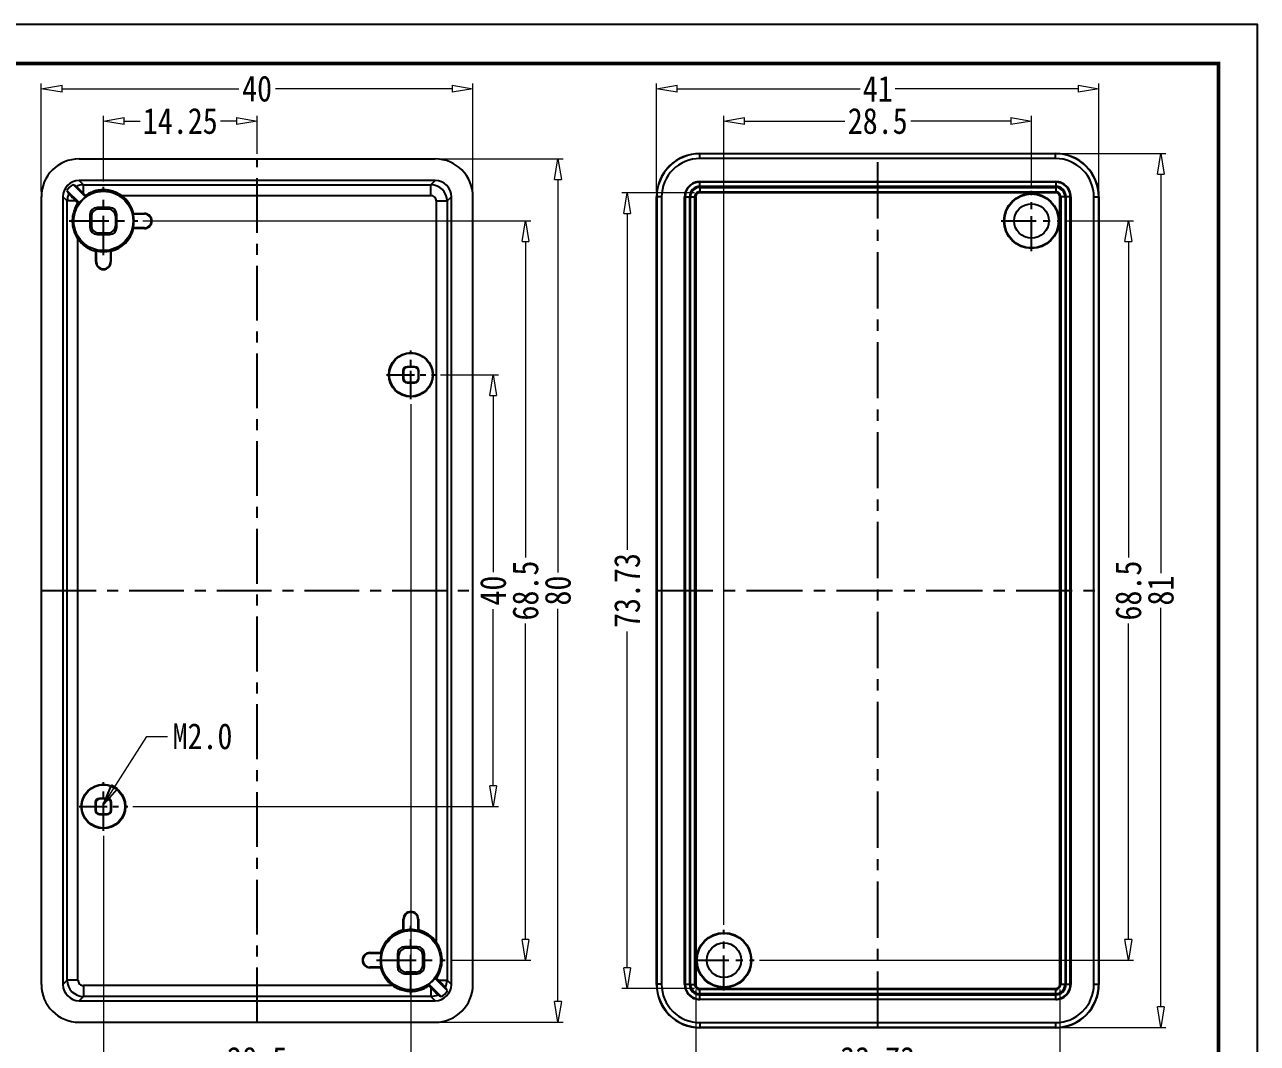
# Model space of a CAD drawing. Header units: millimetres. Extents: x 1055 to 1788, y -1993 to 204.
# Drawn here: x 1149.6 to 1263.8, y 109.8 to 204.2 of the extents above; entities that cross this region are included whole.
import ezdxf

# ---------------------------------------------------------------- set-up
doc = ezdxf.new("R2010")
doc.units = ezdxf.units.MM
doc.linetypes.add('CENTER', pattern=[50.8, 31.75, -6.35, 6.35, -6.35])
doc.layers.add('dim', color=3, linetype='Continuous', lineweight=9)
doc.layers.add('from', color=7, linetype='Continuous')
doc.styles.add('FFS', font='SIMFANG.TTF', dxfattribs={"width": 0.85})
doc.dimstyles.new('YanXiu', dxfattribs={"dimtxt": 2.5, "dimasz": 2.2, "dimexe": 1, "dimexo": 0.6, "dimgap": 0.66, "dimtad": 0, "dimzin": 9, "dimdsep": 46, "dimtxsty": 'FFS', "dimblk": 'CLOSEDBLANK', "dimcen": 0, "dimclrd": 256, "dimclre": 131, "dimclrt": 42, "dimazin": 0, "dimtfac": 1, "dimtofl": 0, "dimtmove": 0, "dimatfit": 3, "dimldrblk": 'CLOSEDBLANK', "dimfxl": 1, "dimlwd": 5, "dimlwe": 5, "dimarcsym": 0})

# ---------------------------------------------------------------- blocks, each defined once
blk = doc.blocks.new('_ClosedBlank')
at = {"color": 0, "linetype": 'ByBlock', "lineweight": -2}
for p, q in [((-1, 0.167), (0, 0)), ((-1, 0.167), (-1, -0.167)), ((0, 0), (-1, -0.167))]:
    blk.add_line(p, q, dxfattribs=at)
blk = doc.blocks.new('*D76')
at = {"layer": 'Defpoints', "color": 0}
for p in [(1187.61, 171.72, 0), (1192.98, 171.72), (1159.11, 131.72, 0)]:
    blk.add_point(p, dxfattribs=at)
at = {"layer": 'dim', "color": 131, "lineweight": 5}
for p, q in [((1188.09, 171.72), (1193.46, 171.72)), ((1159.59, 131.72), (1193.46, 131.72))]:
    blk.add_line(p, q, dxfattribs=at)
at = {"layer": 'dim', "lineweight": 5}
for p, q in [((1192.98, 169.8), (1192.98, 153.42)), ((1192.98, 133.64), (1192.98, 150.01))]:
    blk.add_line(p, q, dxfattribs=at)
at = {"layer": 'dim', "lineweight": 5, "xscale": 1.92, "yscale": 1.92, "zscale": 1.92}
for p, rotation in [((1192.98, 171.72), 90), ((1192.98, 131.72), 270)]:
    blk.add_blockref('_ClosedBlank', p, dxfattribs=dict(at, rotation=rotation))
at = {"layer": 'dim', "color": 42, "insert": (1192.98, 151.72), "char_height": 2.4, "attachment_point": 5, "rotation": 90, "style": 'FFS'}
blk.add_mtext('40', dxfattribs=at)
blk = doc.blocks.new('*D77')
at = {"layer": 'Defpoints', "color": 0}
for p in [(1160.03, 185.97, 0), (1195.98, 185.97), (1188.53, 117.47, 0)]:
    blk.add_point(p, dxfattribs=at)
at = {"layer": 'dim', "color": 131, "lineweight": 5}
for p, q in [((1160.51, 185.97), (1196.46, 185.97)), ((1189.01, 117.47), (1196.46, 117.47))]:
    blk.add_line(p, q, dxfattribs=at)
at = {"layer": 'dim', "lineweight": 5}
for p, q in [((1195.98, 184.05), (1195.98, 154.77)), ((1195.98, 119.39), (1195.98, 148.67))]:
    blk.add_line(p, q, dxfattribs=at)
at = {"layer": 'dim', "lineweight": 5, "xscale": 1.92, "yscale": 1.92, "zscale": 1.92}
for p, rotation in [((1195.98, 185.97), 90), ((1195.98, 117.47), 270)]:
    blk.add_blockref('_ClosedBlank', p, dxfattribs=dict(at, rotation=rotation))
at = {"layer": 'dim', "color": 42, "insert": (1195.98, 151.72), "char_height": 2.4, "attachment_point": 5, "rotation": 90, "style": 'FFS'}
blk.add_mtext('68.5', dxfattribs=at)
blk = doc.blocks.new('*D78')
at = {"layer": 'Defpoints', "color": 0}
for p in [(1187.61, 191.72, 0), (1198.98, 191.72), (1187.61, 111.72, 0)]:
    blk.add_point(p, dxfattribs=at)
at = {"layer": 'dim', "color": 131, "lineweight": 5}
for p, q in [((1188.09, 191.72), (1199.46, 191.72)), ((1188.09, 111.72), (1199.46, 111.72))]:
    blk.add_line(p, q, dxfattribs=at)
at = {"layer": 'dim', "lineweight": 5}
for p, q in [((1198.98, 189.8), (1198.98, 153.4)), ((1198.98, 113.64), (1198.98, 150.03))]:
    blk.add_line(p, q, dxfattribs=at)
at = {"layer": 'dim', "lineweight": 5, "xscale": 1.92, "yscale": 1.92, "zscale": 1.92}
for p, rotation in [((1198.98, 191.72), 90), ((1198.98, 111.72), 270)]:
    blk.add_blockref('_ClosedBlank', p, dxfattribs=dict(at, rotation=rotation))
at = {"layer": 'dim', "color": 42, "insert": (1198.98, 151.72), "char_height": 2.4, "attachment_point": 5, "rotation": 90, "style": 'FFS'}
blk.add_mtext('80', dxfattribs=at)
blk = doc.blocks.new('*D79')
at = {"layer": 'Defpoints', "color": 0}
for p in [(1171.1, 195.22), (1171.1, 191.72, 0), (1156.85, 189.15, 0)]:
    blk.add_point(p, dxfattribs=at)
at = {"layer": 'dim', "color": 131, "lineweight": 5}
for p, q in [((1156.85, 189.62), (1156.85, 195.7)), ((1171.1, 192.2), (1171.1, 195.7))]:
    blk.add_line(p, q, dxfattribs=at)
at = {"layer": 'dim', "lineweight": 5}
for p, q in [((1158.77, 195.22), (1160.25, 195.22)), ((1169.18, 195.22), (1167.71, 195.22))]:
    blk.add_line(p, q, dxfattribs=at)
at = {"layer": 'dim', "lineweight": 5, "xscale": 1.92, "yscale": 1.92, "zscale": 1.92, "rotation": 180}
blk.add_blockref('_ClosedBlank', (1156.85, 195.22), dxfattribs=at)
at = {"layer": 'dim', "lineweight": 5, "xscale": 1.92, "yscale": 1.92, "zscale": 1.92}
blk.add_blockref('_ClosedBlank', (1171.1, 195.22), dxfattribs=at)
at = {"layer": 'dim', "color": 42, "insert": (1163.98, 195.22), "char_height": 2.4, "attachment_point": 5, "style": 'FFS'}
blk.add_mtext('14.25', dxfattribs=at)
blk = doc.blocks.new('*D80')
at = {"layer": 'Defpoints', "color": 0}
for p in [(1191.1, 198.22), (1151.1, 188.22, 0), (1191.1, 188.22, 0)]:
    blk.add_point(p, dxfattribs=at)
at = {"layer": 'dim', "color": 131, "lineweight": 5}
for p, q in [((1151.1, 188.7), (1151.1, 198.7)), ((1191.1, 188.7), (1191.1, 198.7))]:
    blk.add_line(p, q, dxfattribs=at)
at = {"layer": 'dim', "lineweight": 5}
for p, q in [((1153.02, 198.22), (1169.4, 198.22)), ((1189.18, 198.22), (1172.81, 198.22))]:
    blk.add_line(p, q, dxfattribs=at)
at = {"layer": 'dim', "lineweight": 5, "xscale": 1.92, "yscale": 1.92, "zscale": 1.92, "rotation": 180}
blk.add_blockref('_ClosedBlank', (1151.1, 198.22), dxfattribs=at)
at = {"layer": 'dim', "lineweight": 5, "xscale": 1.92, "yscale": 1.92, "zscale": 1.92}
blk.add_blockref('_ClosedBlank', (1191.1, 198.22), dxfattribs=at)
at = {"layer": 'dim', "color": 42, "insert": (1171.1, 198.22), "char_height": 2.4, "attachment_point": 5, "style": 'FFS'}
blk.add_mtext('40', dxfattribs=at)
blk = doc.blocks.new('*D81')
at = {"layer": 'Defpoints', "color": 0}
for p in [(1185.35, 169.46, 0), (1156.85, 129.46, 0), (1185.35, 108.22)]:
    blk.add_point(p, dxfattribs=at)
at = {"layer": 'dim', "color": 131, "lineweight": 5}
for p, q in [((1185.35, 168.98), (1185.35, 107.74)), ((1156.85, 128.98), (1156.85, 107.74))]:
    blk.add_line(p, q, dxfattribs=at)
at = {"layer": 'dim', "lineweight": 5}
for p, q in [((1158.77, 108.22), (1168.04, 108.22)), ((1183.43, 108.22), (1174.16, 108.22))]:
    blk.add_line(p, q, dxfattribs=at)
at = {"layer": 'dim', "lineweight": 5, "xscale": 1.92, "yscale": 1.92, "zscale": 1.92, "rotation": 180}
blk.add_blockref('_ClosedBlank', (1156.85, 108.22), dxfattribs=at)
at = {"layer": 'dim', "lineweight": 5, "xscale": 1.92, "yscale": 1.92, "zscale": 1.92}
blk.add_blockref('_ClosedBlank', (1185.35, 108.22), dxfattribs=at)
at = {"layer": 'dim', "color": 42, "insert": (1171.1, 108.22), "char_height": 2.4, "attachment_point": 5, "style": 'FFS'}
blk.add_mtext('28.5', dxfattribs=at)
blk = doc.blocks.new('*D82')
at = {"layer": 'Defpoints', "color": 0}
for p in [(1211.76, 115.22, 0), (1245.49, 115.22, 0), (1245.49, 108.22)]:
    blk.add_point(p, dxfattribs=at)
at = {"layer": 'dim', "color": 131, "lineweight": 5}
for p, q in [((1211.76, 114.74), (1211.76, 107.74)), ((1245.49, 114.74), (1245.49, 107.74))]:
    blk.add_line(p, q, dxfattribs=at)
at = {"layer": 'dim', "lineweight": 5}
for p, q in [((1213.68, 108.22), (1224.88, 108.22)), ((1243.57, 108.22), (1232.37, 108.22))]:
    blk.add_line(p, q, dxfattribs=at)
at = {"layer": 'dim', "lineweight": 5, "xscale": 1.92, "yscale": 1.92, "zscale": 1.92, "rotation": 180}
blk.add_blockref('_ClosedBlank', (1211.76, 108.22), dxfattribs=at)
at = {"layer": 'dim', "lineweight": 5, "xscale": 1.92, "yscale": 1.92, "zscale": 1.92}
blk.add_blockref('_ClosedBlank', (1245.49, 108.22), dxfattribs=at)
at = {"layer": 'dim', "color": 42, "insert": (1228.62, 108.22), "char_height": 2.4, "attachment_point": 5, "style": 'FFS'}
blk.add_mtext('33.73', dxfattribs=at)
blk = doc.blocks.new('*D83')
at = {"layer": 'Defpoints', "color": 0}
for p in [(1205.4, 188.58), (1212.12, 188.58, 0), (1212.12, 114.85, 0)]:
    blk.add_point(p, dxfattribs=at)
at = {"layer": 'dim', "color": 131, "lineweight": 5}
for p, q in [((1211.64, 188.58), (1204.92, 188.58)), ((1211.64, 114.85), (1204.92, 114.85))]:
    blk.add_line(p, q, dxfattribs=at)
at = {"layer": 'dim', "lineweight": 5}
for p, q in [((1205.4, 186.66), (1205.4, 155.5)), ((1205.4, 116.77), (1205.4, 147.93))]:
    blk.add_line(p, q, dxfattribs=at)
at = {"layer": 'dim', "lineweight": 5, "xscale": 1.92, "yscale": 1.92, "zscale": 1.92}
for p, rotation in [((1205.4, 188.58), 90), ((1205.4, 114.85), 270)]:
    blk.add_blockref('_ClosedBlank', p, dxfattribs=dict(at, rotation=rotation))
at = {"layer": 'dim', "color": 42, "insert": (1205.4, 151.72), "char_height": 2.4, "attachment_point": 5, "rotation": 90, "style": 'FFS'}
blk.add_mtext('73.73', dxfattribs=at)
blk = doc.blocks.new('*D84')
at = {"layer": 'Defpoints', "color": 0}
for p in [(1245.68, 185.97, 0), (1251.86, 185.97), (1217.18, 117.47, 0)]:
    blk.add_point(p, dxfattribs=at)
at = {"layer": 'dim', "color": 131, "lineweight": 5}
for p, q in [((1246.16, 185.97), (1252.34, 185.97)), ((1217.66, 117.47), (1252.34, 117.47))]:
    blk.add_line(p, q, dxfattribs=at)
at = {"layer": 'dim', "lineweight": 5}
for p, q in [((1251.86, 184.05), (1251.86, 154.77)), ((1251.86, 119.39), (1251.86, 148.67))]:
    blk.add_line(p, q, dxfattribs=at)
at = {"layer": 'dim', "lineweight": 5, "xscale": 1.92, "yscale": 1.92, "zscale": 1.92}
for p, rotation in [((1251.86, 185.97), 90), ((1251.86, 117.47), 270)]:
    blk.add_blockref('_ClosedBlank', p, dxfattribs=dict(at, rotation=rotation))
at = {"layer": 'dim', "color": 42, "insert": (1251.86, 151.72), "char_height": 2.4, "attachment_point": 5, "rotation": 90, "style": 'FFS'}
blk.add_mtext('68.5', dxfattribs=at)
blk = doc.blocks.new('*D85')
at = {"layer": 'Defpoints', "color": 0}
for p in [(1245.12, 192.22, 0), (1254.86, 192.22), (1245.12, 111.22, 0)]:
    blk.add_point(p, dxfattribs=at)
at = {"layer": 'dim', "color": 131, "lineweight": 5}
for p, q in [((1245.6, 192.22), (1255.34, 192.22)), ((1245.6, 111.22), (1255.34, 111.22))]:
    blk.add_line(p, q, dxfattribs=at)
at = {"layer": 'dim', "lineweight": 5}
for p, q in [((1254.86, 190.3), (1254.86, 153.32)), ((1254.86, 113.14), (1254.86, 150.11))]:
    blk.add_line(p, q, dxfattribs=at)
at = {"layer": 'dim', "lineweight": 5, "xscale": 1.92, "yscale": 1.92, "zscale": 1.92}
for p, rotation in [((1254.86, 192.22), 90), ((1254.86, 111.22), 270)]:
    blk.add_blockref('_ClosedBlank', p, dxfattribs=dict(at, rotation=rotation))
at = {"layer": 'dim', "color": 42, "insert": (1254.86, 151.72), "char_height": 2.4, "attachment_point": 5, "rotation": 90, "style": 'FFS'}
blk.add_mtext('81', dxfattribs=at)
blk = doc.blocks.new('*D86')
at = {"layer": 'Defpoints', "color": 0}
for p in [(1214.37, 195.22), (1242.87, 188.77), (1214.37, 120.27)]:
    blk.add_point(p, dxfattribs=at)
at = {"layer": 'dim', "color": 131, "lineweight": 5}
for p, q in [((1214.37, 120.75), (1214.37, 195.7)), ((1242.87, 189.25), (1242.87, 195.7))]:
    blk.add_line(p, q, dxfattribs=at)
at = {"layer": 'dim', "lineweight": 5}
for p, q in [((1216.29, 195.22), (1225.56, 195.22)), ((1240.95, 195.22), (1231.68, 195.22))]:
    blk.add_line(p, q, dxfattribs=at)
at = {"layer": 'dim', "lineweight": 5, "xscale": 1.92, "yscale": 1.92, "zscale": 1.92, "rotation": 180}
blk.add_blockref('_ClosedBlank', (1214.37, 195.22), dxfattribs=at)
at = {"layer": 'dim', "lineweight": 5, "xscale": 1.92, "yscale": 1.92, "zscale": 1.92}
blk.add_blockref('_ClosedBlank', (1242.87, 195.22), dxfattribs=at)
at = {"layer": 'dim', "color": 42, "insert": (1228.62, 195.22), "char_height": 2.4, "attachment_point": 5, "style": 'FFS'}
blk.add_mtext('28.5', dxfattribs=at)
blk = doc.blocks.new('*D87')
at = {"layer": 'Defpoints', "color": 0}
for p in [(1208.12, 198.22), (1208.12, 188.22, 0), (1249.12, 188.22, 0)]:
    blk.add_point(p, dxfattribs=at)
at = {"layer": 'dim', "color": 131, "lineweight": 5}
for p, q in [((1208.12, 188.7), (1208.12, 198.7)), ((1249.12, 188.7), (1249.12, 198.7))]:
    blk.add_line(p, q, dxfattribs=at)
at = {"layer": 'dim', "lineweight": 5}
for p, q in [((1210.04, 198.22), (1227, 198.22)), ((1247.2, 198.22), (1230.25, 198.22))]:
    blk.add_line(p, q, dxfattribs=at)
at = {"layer": 'dim', "lineweight": 5, "xscale": 1.92, "yscale": 1.92, "zscale": 1.92, "rotation": 180}
blk.add_blockref('_ClosedBlank', (1208.12, 198.22), dxfattribs=at)
at = {"layer": 'dim', "lineweight": 5, "xscale": 1.92, "yscale": 1.92, "zscale": 1.92}
blk.add_blockref('_ClosedBlank', (1249.12, 198.22), dxfattribs=at)
at = {"layer": 'dim', "color": 42, "insert": (1228.62, 198.22), "char_height": 2.4, "attachment_point": 5, "style": 'FFS'}
blk.add_mtext('41', dxfattribs=at)

msp = doc.modelspace()

# ---------------------------------------------------------------- linework, layer by layer
at = {"color": 7, "linetype": 'Continuous'}
for p, q in [((1212.124, 192.217), (1245.124, 192.217)), ((1212.142, 192.199), (1212.124, 192.217)), ((1245.106, 192.199), (1212.142, 192.199)), ((1212.142, 191.749), (1212.142, 192.199)), ((1245.124, 192.217), (1245.106, 192.199)), ((1245.106, 191.749), (1245.106, 192.199)), ((1154.601, 191.717), (1187.608, 191.717)), ((1245.106, 191.749), (1212.142, 191.749)), ((1187.604, 189.715), (1154.605, 189.715)), ((1155, 189.32), (1154.605, 189.715)), ((1187.209, 189.32), (1187.604, 189.715)), ((1153.478, 188.784), (1154.626, 187.636)), ((1155.185, 188.195), (1154.037, 189.343)), ((1155, 189.32), (1187.209, 189.32)), ((1155, 188.528), (1155, 189.32)), ((1187.209, 188.321), (1187.209, 189.32)), ((1212.124, 188.674), (1245.124, 188.674)), ((1212.125, 189.615), (1245.124, 189.615)), ((1212.125, 189.166), (1212.125, 189.615)), ((1245.124, 189.566), (1212.125, 189.566)), ((1245.124, 189.166), (1212.125, 189.166)), ((1212.125, 189.074), (1245.124, 189.074)), ((1212.125, 189.074), (1212.125, 188.582)), ((1245.124, 188.582), (1212.125, 188.582)), ((1245.124, 189.615), (1245.124, 189.166)), ((1245.124, 189.074), (1245.124, 188.582)), ((1151.105, 115.213), (1151.105, 188.22)), ((1153.107, 188.216), (1153.107, 115.217)), ((1153.501, 187.821), (1153.107, 188.216)), ((1154.293, 187.821), (1153.501, 187.821)), ((1153.501, 115.612), (1153.501, 187.821)), ((1158.53, 188.321), (1187.209, 188.321)), ((1187.709, 187.821), (1188.708, 187.821)), ((1187.709, 187.821), (1187.709, 119.142)), ((1188.708, 187.821), (1189.103, 188.216)), ((1188.708, 187.821), (1188.708, 115.612)), ((1189.103, 115.217), (1189.103, 188.216)), ((1191.105, 115.213), (1191.105, 188.22)), ((1208.124, 115.216), (1208.124, 188.217)), ((1208.142, 188.199), (1208.124, 188.217)), ((1208.592, 188.199), (1208.142, 188.199)), ((1208.142, 188.199), (1208.142, 115.234)), ((1208.592, 188.199), (1208.592, 115.234)), ((1210.726, 188.216), (1211.175, 188.216)), ((1210.726, 115.217), (1210.726, 188.216)), ((1210.775, 188.216), (1210.775, 115.217)), ((1211.175, 188.216), (1211.175, 115.217)), ((1211.267, 188.216), (1211.759, 188.216)), ((1211.267, 115.217), (1211.267, 188.216)), ((1211.667, 115.217), (1211.667, 188.216)), ((1211.759, 188.216), (1211.759, 115.217)), ((1245.981, 188.216), (1245.489, 188.216)), ((1245.489, 115.217), (1245.489, 188.216)), ((1245.582, 188.216), (1245.582, 115.217)), ((1245.981, 188.216), (1245.981, 115.217)), ((1246.522, 188.216), (1246.074, 188.216)), ((1246.074, 115.217), (1246.074, 188.216)), ((1246.473, 115.217), (1246.473, 188.216)), ((1246.522, 188.216), (1246.522, 115.217)), ((1248.656, 188.199), (1249.106, 188.199)), ((1248.656, 115.234), (1248.656, 188.199)), ((1249.124, 188.217), (1249.106, 188.199)), ((1249.106, 115.234), (1249.106, 188.199)), ((1249.124, 188.217), (1249.124, 115.216)), ((1155.605, 186.552), (1155.605, 185.381)), ((1155.605, 186.552), (1155.744, 186.413)), ((1155.744, 186.413), (1155.744, 185.521)), ((1157.44, 187.217), (1156.269, 187.217)), ((1156.269, 187.217), (1156.409, 187.077)), ((1156.409, 187.077), (1157.301, 187.077)), ((1157.44, 187.217), (1157.301, 187.077)), ((1158.105, 186.552), (1157.965, 186.413)), ((1157.965, 186.413), (1157.965, 185.521)), ((1158.105, 185.381), (1158.105, 186.552)), ((1159.616, 186.617), (1160.652, 186.617)), ((1159.658, 186.669), (1160.652, 186.669)), ((1160.652, 186.617), (1160.652, 186.669)), ((1155.605, 185.381), (1155.744, 185.521)), ((1158.105, 185.381), (1157.965, 185.521)), ((1160.652, 185.317), (1159.616, 185.317)), ((1160.652, 185.264), (1159.658, 185.264)), ((1160.652, 185.317), (1160.652, 185.264)), ((1154.5, 115.612), (1154.5, 184.291)), ((1156.269, 184.717), (1156.409, 184.856)), ((1156.269, 184.717), (1157.44, 184.717)), ((1156.409, 184.856), (1157.301, 184.856)), ((1157.44, 184.717), (1157.301, 184.856)), ((1156.152, 182.169), (1156.152, 183.164)), ((1156.205, 182.169), (1156.205, 183.205)), ((1157.505, 183.205), (1157.505, 182.169)), ((1157.557, 183.164), (1157.557, 182.169)), ((1156.152, 182.169), (1156.205, 182.169)), ((1157.557, 182.169), (1157.505, 182.169)), ((1184.605, 172.068), (1184.657, 172.016)), ((1184.605, 172.068), (1184.605, 171.365)), ((1184.605, 171.365), (1184.657, 171.418)), ((1184.657, 172.016), (1184.657, 171.418)), ((1185.003, 172.467), (1185.056, 172.414)), ((1185.706, 172.467), (1185.003, 172.467)), ((1185.654, 172.414), (1185.056, 172.414)), ((1185.706, 172.467), (1185.654, 172.414)), ((1186.105, 172.068), (1186.052, 172.016)), ((1186.052, 171.418), (1186.052, 172.016)), ((1186.105, 171.365), (1186.052, 171.418)), ((1186.105, 171.365), (1186.105, 172.068)), ((1185.003, 170.967), (1185.056, 171.019)), ((1185.003, 170.967), (1185.706, 170.967)), ((1185.056, 171.019), (1185.654, 171.019)), ((1185.706, 170.967), (1185.654, 171.019)), ((1156.105, 132.068), (1156.105, 131.365)), ((1156.105, 132.068), (1156.157, 132.016)), ((1156.105, 131.365), (1156.157, 131.418)), ((1156.157, 132.016), (1156.157, 131.418)), ((1157.206, 132.467), (1156.503, 132.467)), ((1156.503, 132.467), (1156.556, 132.414)), ((1157.154, 132.414), (1156.556, 132.414)), ((1157.206, 132.467), (1157.154, 132.414)), ((1157.605, 132.068), (1157.552, 132.016)), ((1157.552, 131.418), (1157.552, 132.016)), ((1157.605, 131.365), (1157.552, 131.418)), ((1157.605, 131.365), (1157.605, 132.068)), ((1156.503, 130.967), (1156.556, 131.019)), ((1156.503, 130.967), (1157.206, 130.967)), ((1156.556, 131.019), (1157.154, 131.019)), ((1157.206, 130.967), (1157.154, 131.019)), ((1184.652, 120.27), (1184.652, 121.264)), ((1184.705, 121.264), (1184.652, 121.264)), ((1184.705, 120.228), (1184.705, 121.264)), ((1186.005, 121.264), (1186.005, 120.228)), ((1186.005, 121.264), (1186.057, 121.264)), ((1186.057, 121.264), (1186.057, 120.27)), ((1181.557, 118.117), (1181.557, 118.169)), ((1181.557, 118.169), (1182.552, 118.169)), ((1181.557, 118.117), (1182.593, 118.117)), ((1184.105, 118.052), (1184.105, 116.881)), ((1184.105, 118.052), (1184.244, 117.913)), ((1184.244, 117.021), (1184.244, 117.913)), ((1184.769, 118.717), (1184.909, 118.577)), ((1185.94, 118.717), (1184.769, 118.717)), ((1185.801, 118.577), (1184.909, 118.577)), ((1185.94, 118.717), (1185.801, 118.577)), ((1186.605, 118.052), (1186.465, 117.913)), ((1186.465, 117.021), (1186.465, 117.913)), ((1186.605, 116.881), (1186.605, 118.052)), ((1181.557, 116.817), (1181.557, 116.764)), ((1182.593, 116.817), (1181.557, 116.817)), ((1182.552, 116.764), (1181.557, 116.764)), ((1184.105, 116.881), (1184.244, 117.021)), ((1186.605, 116.881), (1186.465, 117.021)), ((1153.501, 115.612), (1153.107, 115.217)), ((1154.5, 115.612), (1153.501, 115.612)), ((1184.769, 116.217), (1184.909, 116.356)), ((1184.769, 116.217), (1185.94, 116.217)), ((1185.801, 116.356), (1184.909, 116.356)), ((1185.94, 116.217), (1185.801, 116.356)), ((1188.731, 114.649), (1187.583, 115.797)), ((1187.916, 115.612), (1188.708, 115.612)), ((1188.708, 115.612), (1189.103, 115.217)), ((1155, 115.112), (1155, 114.113)), ((1183.679, 115.112), (1155, 115.112)), ((1187.024, 115.238), (1188.172, 114.09)), ((1187.209, 114.905), (1187.209, 114.113)), ((1208.124, 115.216), (1208.142, 115.234)), ((1208.592, 115.234), (1208.142, 115.234)), ((1211.175, 115.217), (1210.726, 115.217)), ((1211.267, 115.217), (1211.759, 115.217)), ((1212.125, 114.359), (1212.125, 114.851)), ((1212.125, 114.851), (1245.124, 114.851)), ((1245.124, 114.759), (1212.125, 114.759)), ((1245.124, 114.359), (1212.125, 114.359)), ((1212.125, 113.819), (1212.125, 114.267)), ((1212.125, 114.267), (1245.124, 114.267)), ((1245.124, 114.359), (1245.124, 114.851)), ((1245.124, 113.819), (1245.124, 114.267)), ((1245.981, 115.217), (1245.489, 115.217)), ((1246.522, 115.217), (1246.074, 115.217)), ((1248.656, 115.234), (1249.106, 115.234)), ((1249.106, 115.234), (1249.124, 115.216)), ((1155, 114.113), (1154.605, 113.718)), ((1154.605, 113.718), (1187.604, 113.718)), ((1187.209, 114.113), (1155, 114.113)), ((1187.209, 114.113), (1187.604, 113.718)), ((1212.125, 113.867), (1245.124, 113.867)), ((1245.124, 113.819), (1212.125, 113.819)), ((1154.601, 111.717), (1187.608, 111.717)), ((1212.124, 111.217), (1212.142, 111.234)), ((1245.124, 111.217), (1212.124, 111.217)), ((1212.142, 111.684), (1212.142, 111.234)), ((1212.142, 111.684), (1245.106, 111.684)), ((1212.142, 111.234), (1245.106, 111.234)), ((1245.106, 111.684), (1245.106, 111.234)), ((1245.106, 111.234), (1245.124, 111.217))]:
    msp.add_line(p, q, dxfattribs=at)
at = {"color": 1, "linetype": 'CENTER', "ltscale": 0.164}
for p, q in [((1228.624, 111.217, 0), (1228.624, 192.217, 0)), ((1208.124, 151.717, 0), (1249.124, 151.717, 0))]:
    msp.add_line(p, q, dxfattribs=at)
at = {"color": 1, "linetype": 'CENTER', "ltscale": 0.16}
for p, q in [((1171.105, 111.717, 0), (1171.105, 191.717, 0)), ((1151.105, 151.717, 0), (1191.105, 151.717, 0))]:
    msp.add_line(p, q, dxfattribs=at)
at = {"color": 1, "linetype": 'CENTER', "ltscale": 0.115586}
for p, q in [((1156.855, 182.788, 0), (1156.855, 189.145, 0)), ((1153.676, 185.967, 0), (1160.033, 185.967, 0)), ((1185.355, 114.288, 0), (1185.355, 120.645, 0)), ((1182.176, 117.467, 0), (1188.533, 117.467, 0))]:
    msp.add_line(p, q, dxfattribs=at)
at = {"color": 1, "linetype": 'CENTER', "ltscale": 0.102095}
for p, q in [((1242.874, 183.159, 0), (1242.874, 188.774, 0)), ((1240.067, 185.967, 0), (1245.682, 185.967, 0)), ((1214.374, 114.659, 0), (1214.374, 120.274, 0)), ((1211.567, 117.467, 0), (1217.182, 117.467, 0))]:
    msp.add_line(p, q, dxfattribs=at)
at = {"color": 1, "linetype": 'CENTER', "ltscale": 0.082095}
for p, q in [((1185.355, 169.459, 0), (1185.355, 173.974, 0)), ((1183.097, 171.717, 0), (1187.612, 171.717, 0)), ((1156.855, 129.459, 0), (1156.855, 133.974, 0)), ((1154.597, 131.717, 0), (1159.112, 131.717, 0))]:
    msp.add_line(p, q, dxfattribs=at)
at = {"color": 7, "linetype": 'Continuous'}
for centre, radius in [((1156.855, 185.967), 2.75), ((1242.874, 185.967), 2.552), ((1242.874, 185.967), 2.5), ((1242.874, 185.967), 1.6), ((1185.355, 171.717), 2.052), ((1185.355, 171.717), 2), ((1156.855, 131.717), 2.052), ((1156.855, 131.717), 2), ((1185.355, 117.467), 2.75), ((1214.374, 117.467), 2.552), ((1214.374, 117.467), 2.5), ((1214.374, 117.467), 1.6)]:
    msp.add_circle(centre, radius, dxfattribs=at)
for centre, radius, start, end in [((1212.124, 188.217), 4, 89.99987, 180.00013), ((1212.142, 188.199), 4, 89.99979, 180.00021), ((1245.107, 188.199), 4, 359.99979, 90.00021), ((1245.124, 188.217), 4, 359.99987, 90.00013), ((1212.142, 188.199), 3.55, 89.99914, 180.00083), ((1245.107, 188.199), 3.55, 359.99917, 90.00086), ((1155.002, 187.82), 1.5, 90.0684, 116.20675), ((1075.737, 108.853), 112.387, 45.00761, 45.14867), ((1187.207, 187.819), 1.501, 0.07443, 89.92015), ((1212.124, 188.217), 1.398, 89.97957, 180.02043), ((1212.124, 188.217), 1.349, 89.97575, 180.02527), ((1212.124, 188.217), 0.949, 89.96569, 180.03437), ((1212.124, 188.217), 0.857, 89.9681, 180.0318), ((1212.124, 188.217), 0.457, 89.97667, 180.05626), ((1245.124, 188.217), 1.398, 359.97957, 90.02043), ((1245.124, 188.217), 1.349, 359.97575, 90.02527), ((1245.124, 188.217), 0.949, 359.96569, 90.03437), ((1245.124, 188.217), 0.857, 359.9681, 90.03181), ((1245.124, 188.217), 0.457, 359.97667, 90.05626), ((1155.002, 187.819), 1.5, 153.79438, 179.92505), ((1233.967, 267.083), 112.384, 224.85133, 224.99239), ((1155.249, 178.916), 8.743, 94.08436, 94.9865), ((1156.855, 185.967), 2.785, 126.84031, 143.15969), ((1163.905, 187.573), 8.743, 175.0135, 175.91564), ((1156.855, 185.967), 2.89, 14.0674, 54.55782), ((1187.209, 187.821), 0.499, 359.98027, 90.01976), ((1152.363, 192.361), 9.252, 321.62251, 322.03499), ((1156.855, 185.967), 2.837, 346.75632, 13.24368), ((1160.652, 185.967), 0.702, 270, 90), ((1160.652, 185.967), 0.65, 270, 90), ((1156.855, 185.967), 2.89, 284.0674, 345.9326), ((1152.341, 179.555), 9.281, 37.96563, 38.37686), ((1156.855, 185.967), 2.89, 215.44218, 255.9326), ((1150.443, 190.48), 9.281, 307.96563, 308.37686), ((1156.855, 185.967), 2.837, 256.75632, 283.24368), ((1163.249, 190.458), 9.252, 231.62251, 232.03499), ((1156.855, 182.169), 0.702, 180, 0), ((1156.855, 182.169), 0.65, 180, 0), ((1185.355, 121.264), 0.702, 0, 180), ((1185.355, 121.264), 0.65, 0, 180), ((1185.355, 117.467), 2.89, 104.0674, 165.9326), ((1178.96, 112.975), 9.252, 51.62251, 52.03499), ((1185.355, 117.467), 2.837, 76.75632, 103.24368), ((1191.766, 112.953), 9.281, 127.96563, 128.37686), ((1185.355, 117.467), 2.89, 35.44218, 75.9326), ((1181.557, 117.467), 0.702, 90, 270), ((1181.557, 117.467), 0.65, 90, 270), ((1185.355, 117.467), 2.837, 166.75632, 193.24368), ((1189.868, 123.878), 9.281, 217.96563, 218.37686), ((1189.846, 111.072), 9.252, 141.62251, 142.03499), ((1185.355, 117.467), 2.89, 194.0674, 234.55782), ((1155.002, 115.614), 1.501, 180.07444, 269.92014), ((1155, 115.612), 0.499, 179.97916, 270.02084), ((1185.355, 117.467), 2.785, 306.84031, 323.15969), ((1186.961, 124.517), 8.743, 274.08436, 274.9865), ((1108.242, 36.35), 112.384, 44.85133, 44.99239), ((1187.208, 115.614), 1.5, 333.79438, 359.92505), ((1178.304, 115.86), 8.743, 355.0135, 355.91564), ((1266.472, 194.58), 112.386, 225.00761, 225.14867), ((1187.207, 115.613), 1.5, 270.0684, 296.20675), ((1212.124, 115.216), 4, 179.99987, 270.00013), ((1212.142, 115.234), 4, 179.99979, 270.00021), ((1212.142, 115.234), 3.55, 179.99917, 270.00086), ((1212.124, 115.217), 1.398, 179.97957, 270.02043), ((1212.124, 115.216), 1.349, 179.97575, 270.02527), ((1212.124, 115.216), 0.949, 179.96569, 270.03437), ((1212.124, 115.217), 0.857, 179.9681, 270.0318), ((1212.124, 115.216), 0.457, 179.97559, 270.05733), ((1245.107, 115.234), 3.55, 269.99914, 0.00083), ((1245.107, 115.234), 4, 269.99979, 0.00021), ((1245.124, 115.216), 0.457, 269.97668, 0.05627), ((1245.124, 115.217), 0.857, 269.9681, 0.03181), ((1245.124, 115.216), 0.949, 269.96569, 0.03437), ((1245.124, 115.216), 1.349, 269.97575, 0.02527), ((1245.124, 115.217), 1.398, 269.97957, 0.02043), ((1245.124, 115.216), 4, 269.99987, 0.00013)]:
    msp.add_arc(centre, radius, start, end, dxfattribs=at)
for centre, major_axis, ratio, start_param, end_param in [((1154.608, 188.213), (2.48, -2.48), 0.9980992, 2.3571458, 3.9260395), ((1187.601, 188.213), (-2.48, -2.48), 0.9980992, 2.3571458, 3.9260395), ((1154.608, 188.213), (1.063, -1.063), 0.9980992, 2.3571458, 3.9260395), ((1187.601, 188.213), (-1.063, -1.063), 0.9980992, 2.3571458, 3.9260395), ((1154.783, 188.039), (1.063, -1.063), 0.9980992, 2.8749305, 3.4082548), ((1153.794, 189.027), (-2.873, 4.925), 0.0693471, 1.5796967, 1.6412725), ((1153.794, 189.027), (-4.925, 2.873), 0.0693471, -1.6412724, -1.5796967), ((1156.269, 186.552), (-0.47, 0.47), 0.9996955, -0.7852459, 0.7852459), ((1156.409, 186.412), (-0.47, 0.47), 0.9996955, -0.7852459, 0.7852459), ((1157.3, 186.412), (0.47, 0.47), 0.9996955, -0.7852459, 0.7852459), ((1157.44, 186.552), (0.47, 0.47), 0.9996955, -0.7852459, 0.7852459), ((1156.269, 185.381), (-0.47, -0.47), 0.9996955, -0.7852459, 0.7852459), ((1156.409, 185.521), (-0.47, -0.47), 0.9996955, -0.7852459, 0.7852459), ((1157.3, 185.521), (0.47, -0.47), 0.9996955, -0.7852459, 0.7852459), ((1157.44, 185.381), (-0.47, 0.47), 0.9996955, -3.9268385, -2.3563468), ((1185.003, 172.068), (-0.282, 0.282), 0.9996955, -0.7852459, 0.7852459), ((1185.056, 172.015), (-0.282, 0.282), 0.9996955, -0.7852459, 0.7852459), ((1185.056, 171.418), (-0.282, -0.282), 0.9996955, -0.7852459, 0.7852459), ((1185.653, 172.015), (0.282, 0.282), 0.9996955, -0.7852459, 0.7852459), ((1185.653, 171.418), (0.282, -0.282), 0.9996955, -0.7852459, 0.7852459), ((1185.706, 172.068), (0.282, 0.282), 0.9996955, -0.7852459, 0.7852459), ((1185.003, 171.365), (0.282, 0.282), 0.9996955, 2.3563468, 3.9268385), ((1185.706, 171.365), (-0.282, 0.282), 0.9996955, -3.9268385, -2.3563468), ((1156.503, 132.068), (-0.282, 0.282), 0.9996955, -0.7852459, 0.7852459), ((1156.556, 132.015), (-0.282, 0.282), 0.9996955, -0.7852459, 0.7852459), ((1156.556, 131.418), (-0.282, -0.282), 0.9996955, -0.7852459, 0.7852459), ((1157.153, 132.015), (0.282, 0.282), 0.9996955, -0.7852459, 0.7852459), ((1157.153, 131.418), (0.282, -0.282), 0.9996955, -0.7852459, 0.7852459), ((1157.206, 132.068), (0.282, 0.282), 0.9996955, -0.7852459, 0.7852459), ((1156.503, 131.365), (0.282, 0.282), 0.9996955, 2.3563468, 3.9268385), ((1157.206, 131.365), (-0.282, 0.282), 0.9996955, -3.9268385, -2.3563468), ((1184.769, 118.052), (-0.47, 0.47), 0.9996955, -0.7852459, 0.7852459), ((1184.909, 117.912), (-0.47, 0.47), 0.9996955, -0.7852459, 0.7852459), ((1185.8, 117.912), (0.47, 0.47), 0.9996955, -0.7852459, 0.7852459), ((1185.94, 118.052), (-0.47, -0.47), 0.9996955, -3.9268385, -2.3563468), ((1184.769, 116.881), (-0.47, -0.47), 0.9996955, -0.7852459, 0.7852459), ((1184.909, 117.021), (-0.47, -0.47), 0.9996955, -0.7852459, 0.7852459), ((1185.8, 117.021), (0.47, -0.47), 0.9996955, -0.7852459, 0.7852459), ((1185.94, 116.881), (-0.47, 0.47), 0.9996955, -3.9268385, -2.3563468), ((1154.608, 115.22), (2.48, 2.48), 0.9980992, 2.3571458, 3.9260395), ((1154.608, 115.22), (1.063, 1.063), 0.9980992, 2.3571458, 3.9260395), ((1187.601, 115.22), (-1.063, 1.063), 0.9980992, 2.3571458, 3.9260395), ((1187.601, 115.22), (-2.48, 2.48), 0.9980992, 2.3571458, 3.9260395), ((1188.415, 114.406), (-4.925, 2.873), 0.0693471, 1.5003202, 1.561896), ((1187.427, 115.395), (-1.063, 1.063), 0.9980992, 2.8749305, 3.4082548), ((1188.415, 114.406), (-2.873, 4.925), 0.0693471, -1.561896, -1.5003202)]:
    msp.add_ellipse(centre, major_axis=major_axis, ratio=ratio, start_param=start_param, end_param=end_param, dxfattribs=at)
for points, start_tangent, end_tangent in [([(1155, 188.528), (1154.837, 188.689), (1154.665, 188.859), (1154.504, 189.015), (1154.39, 189.122), (1154.339, 189.166)], (-0.7089463, 0.7052624), (-0.861251, 0.5081799)), ([(1156.855, 188.854), (1156.633, 188.845), (1156.413, 188.82), (1156.197, 188.778), (1155.985, 188.721), (1155.778, 188.647), (1155.576, 188.558), (1155.382, 188.453), (1155.196, 188.333)], (-1, 0), (-0.8188608, -0.5739922)), ([(1158.53, 188.321), (1158.315, 188.46), (1158.089, 188.579), (1157.854, 188.677), (1157.612, 188.753), (1157.364, 188.809), (1157.111, 188.842), (1156.855, 188.854)], (-0.8147012, 0.5798811), (-1, 0)), ([(1212.125, 188.582), (1212.03, 188.569), (1211.942, 188.533), (1211.866, 188.475), (1211.808, 188.399), (1211.772, 188.311), (1211.759, 188.216)], (-1, 0), (0, -1)), ([(1245.489, 188.216), (1245.477, 188.311), (1245.44, 188.399), (1245.382, 188.475), (1245.307, 188.533), (1245.219, 188.569), (1245.124, 188.582)], (0, 1), (-1, 0)), ([(1153.656, 188.482), (1153.699, 188.431), (1153.807, 188.317), (1153.962, 188.156), (1154.132, 187.984), (1154.293, 187.821)], (0.5081799, -0.861251), (0.7052624, -0.7089463)), ([(1154.489, 187.625), (1154.264, 187.245), (1154.1, 186.834), (1154, 186.402), (1153.968, 185.958), (1154.003, 185.513), (1154.105, 185.081), (1154.272, 184.671), (1154.5, 184.291)], (-0.5739922, -0.8188608), (0.5798811, -0.8147012)), ([(1187.721, 115.808), (1187.946, 116.189), (1188.109, 116.599), (1188.209, 117.031), (1188.242, 117.475), (1188.206, 117.92), (1188.104, 118.352), (1187.937, 118.762), (1187.709, 119.142)], (0.5739922, 0.8188608), (-0.5798811, 0.8147012)), ([(1188.554, 114.951), (1188.51, 115.002), (1188.403, 115.116), (1188.247, 115.277), (1188.077, 115.449), (1187.916, 115.612)], (-0.5081799, 0.861251), (-0.7052624, 0.7089463)), ([(1183.679, 115.112), (1183.894, 114.973), (1184.12, 114.854), (1184.355, 114.757), (1184.597, 114.68), (1184.846, 114.624), (1185.099, 114.591), (1185.355, 114.58)], (0.8147012, -0.5798811), (1, 0)), ([(1185.355, 114.58), (1185.576, 114.588), (1185.796, 114.613), (1186.012, 114.655), (1186.225, 114.712), (1186.432, 114.786), (1186.633, 114.876), (1186.827, 114.98), (1187.014, 115.101)], (1, 0), (0.8188608, 0.5739922)), ([(1187.209, 114.905), (1187.372, 114.744), (1187.544, 114.575), (1187.705, 114.419), (1187.819, 114.311), (1187.87, 114.268)], (0.7089463, -0.7052624), (0.861251, -0.5081799)), ([(1211.759, 115.217), (1211.772, 115.122), (1211.808, 115.034), (1211.866, 114.958), (1211.942, 114.9), (1212.03, 114.864), (1212.125, 114.851)], (0, -1), (1, 0)), ([(1245.124, 114.851), (1245.219, 114.864), (1245.307, 114.9), (1245.382, 114.958), (1245.44, 115.034), (1245.477, 115.122), (1245.489, 115.217)], (1, 0), (0, 1))]:
    msp.add_spline(points, degree=3, dxfattribs=dict(at, start_tangent=start_tangent, end_tangent=end_tangent))
at = {"layer": 'from', "elevation": 0}
msp.add_lwpolyline([(1054.864, 58.962), (1263.808, 58.962), (1263.808, 204.158), (1054.864, 204.158)], close=True, dxfattribs=at)
at = {"layer": 'from', "const_width": 0.36, "elevation": 0}
msp.add_lwpolyline([(1058.465, 62.563), (1058.465, 200.557), (1260.207, 200.557), (1260.207, 62.563), (1058.465, 62.563)], dxfattribs=at)

# ---------------------------------------------------------------- texts
at = {"layer": 'dim', "color": 42, "insert": (1163.265, 138.205, 0), "char_height": 2.4, "attachment_point": 4, "style": 'FFS'}
msp.add_mtext('M2.0', dxfattribs=at)

# ---------------------------------------------------------------- dimensions: what is measured, and where the dimension line sits
at = {"layer": 'dim'}
for base, p1, p2, picture, middle in [((1191.105, 198.217, 0), (1151.105, 188.22), (1191.105, 188.22), '*D80', (1171.105, 198.217, 0)), ((1208.124, 198.217, 0), (1249.124, 188.217), (1208.124, 188.216), '*D87', (1228.624, 198.217, 0)), ((1214.374, 195.217, 0), (1242.874, 188.774, 0), (1214.374, 120.274, 0), '*D86', (1228.624, 195.217, 0)), ((1185.355, 108.217), (1156.855, 129.459, 0), (1185.355, 169.459, 0), '*D81', (1171.105, 108.217))]:
    dim = msp.add_linear_dim(base=base, p1=p1, p2=p2, dimstyle='YanXiu', override={"dimtxt": 2.4, "dimasz": 1.92, "dimexe": 0.47976, "dimexo": 0.47976, "dimgap": 0.47976}, dxfattribs=at)
    dim.commit()
    dim.dimension.update_dxf_attribs({"geometry": picture, "text_midpoint": middle, "dimtype": 160})
for base, p1, p2, picture, middle in [((1171.105, 195.217, 0), (1156.855, 189.145, 0), (1171.105, 191.717), '*D79', (1163.98, 195.217, 0)), ((1245.489, 108.217, 0), (1211.759, 115.217), (1245.489, 115.217), '*D82', (1228.624, 108.217, 0))]:
    dim = msp.add_linear_dim(base=base, p1=p1, p2=p2, dimstyle='YanXiu', override={"dimtxt": 2.4, "dimasz": 1.92, "dimexe": 0.47976, "dimexo": 0.47976, "dimgap": 0.47976}, dxfattribs=at)
    dim.commit()
    dim.dimension.update_dxf_attribs({"geometry": picture, "text_midpoint": middle})
for base, p1, p2, picture, middle in [((1254.857, 192.217, 0), (1245.124, 111.217), (1245.124, 192.217), '*D85', (1254.857, 151.717, 0)), ((1198.98, 191.717, 0), (1187.608, 111.717), (1187.608, 191.717), '*D78', (1198.98, 151.717, 0)), ((1195.98, 185.967, 0), (1188.533, 117.467, 0), (1160.033, 185.967, 0), '*D77', (1195.98, 151.717, 0))]:
    dim = msp.add_linear_dim(base=base, p1=p1, p2=p2, angle=90, dimstyle='YanXiu', override={"dimtxt": 2.4, "dimasz": 1.92, "dimexe": 0.47976, "dimexo": 0.47976, "dimgap": 0.47976}, dxfattribs=at)
    dim.commit()
    dim.dimension.update_dxf_attribs({"geometry": picture, "text_midpoint": middle, "dimtype": 160})
for base, p1, p2, picture, middle in [((1205.401, 188.582, 0), (1212.125, 114.851), (1212.125, 188.582), '*D83', (1205.401, 151.717, 0)), ((1251.857, 185.967, 0), (1217.182, 117.467, 0), (1245.682, 185.967, 0), '*D84', (1251.857, 151.717, 0)), ((1192.98, 171.717, 0), (1159.112, 131.717, 0), (1187.612, 171.717, 0), '*D76', (1192.98, 151.717, 0))]:
    dim = msp.add_linear_dim(base=base, p1=p1, p2=p2, angle=90, dimstyle='YanXiu', override={"dimtxt": 2.4, "dimasz": 1.92, "dimexe": 0.47976, "dimexo": 0.47976, "dimgap": 0.47976}, dxfattribs=at)
    dim.commit()
    dim.dimension.update_dxf_attribs({"geometry": picture, "text_midpoint": middle})

# ---------------------------------------------------------------- leaders
at = {"layer": 'dim', "annotation_type": 0, "has_hookline": 1, "hookline_direction": 0, "text_width": 5.795}
msp.add_leader([(1156.855, 131.883, 0), (1160.865, 138.205, 0), (1162.785, 138.205, 0)], dimstyle='YanXiu', override={"dimtxt": 2, "dimasz": 1.92, "dimexe": 0.3998, "dimexo": 0.3998, "dimgap": 0.47976}, dxfattribs=at)

doc.saveas('drawing.dxf')
